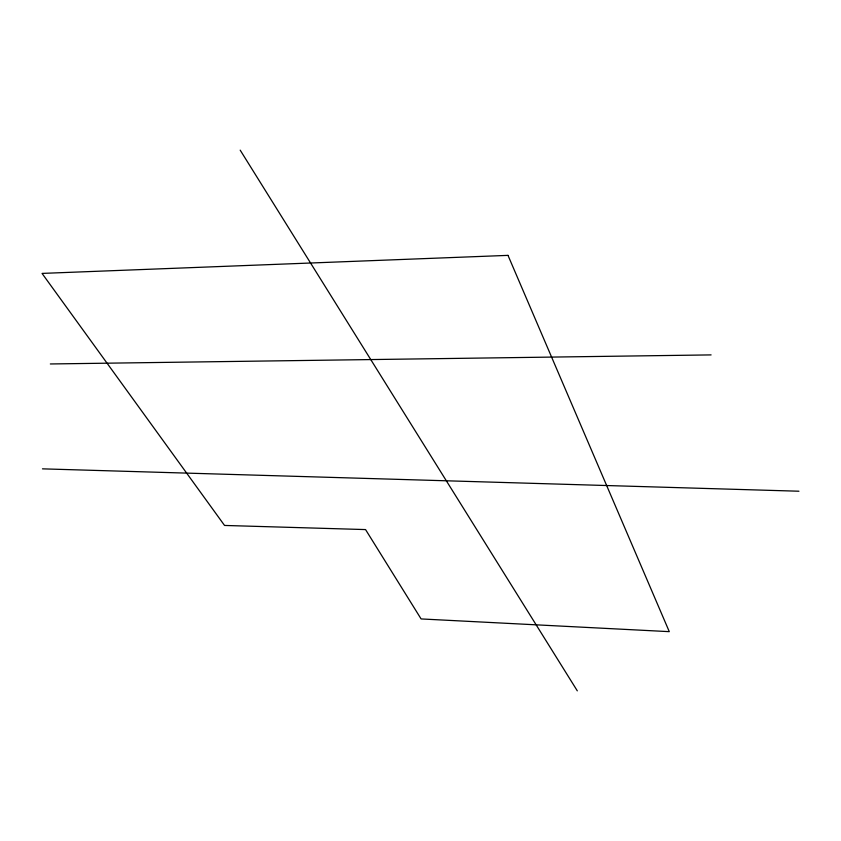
<?xml version="1.0" encoding="UTF-8"?>
<svg xmlns="http://www.w3.org/2000/svg" width="841" height="841" viewBox="0 0 841 841"><rect width="100%" height="100%" fill="white"/><g stroke="black" fill="none" stroke-linecap="round" stroke-linejoin="round"><path stroke-width="1.26" d="M50.334 363.964L711.097 354.902M42.471 468.847L798.95 491.218M240.19 150.15L577.304 690.85M507.996 255.37L42.05 273.409L224.547 525.446L365.551 529.578L421.099 618.934L669.289 631.654L507.996 255.37"/></g></svg>
